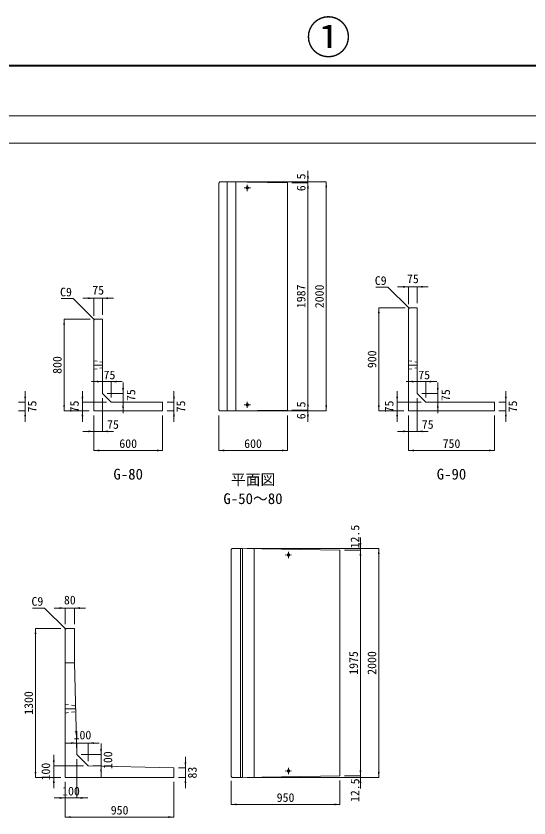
# Model space of a CAD drawing. Units: millimetres at full size, sheet at 1:40. Extents: x 264549 to 304830, y 59360 to 71273.
# Drawn here: x 270419 to 274901, y 64262 to 71273 of the extents above; entities that cross this region are included whole.
import ezdxf
from ezdxf.enums import TextEntityAlignment as Align

# ---------------------------------------------------------------- set-up
doc = ezdxf.new("R2010")
doc.units = ezdxf.units.MM
doc.header["$LTSCALE"] = 40
for name, pattern in [('USER1', [10, 6.25, -1.25, 1.25, -1.25]), ('USER2', [1.35, 0.75, -0.6]), ('USER3', [28.575, 19.05, -3.175, 3.175, -3.175])]:
    doc.linetypes.add(name, pattern=pattern)
doc.layers.add('0_2', color=7, linetype='Continuous')
for name, color, linetype, lineweight in [('図枠', 7, 'Continuous', 5), ('寸法線', 7, 'Continuous', 13), ('引出線', 4, 'Continuous', 13), ('本体', 2, 'Continuous', 20), ('補助線', 8, 'USER1', 20), ('ｲﾝｻｰﾄ･ｱﾝｶｰ', 3, 'Continuous', 9)]:
    doc.layers.add(name, color=color, linetype=linetype, lineweight=lineweight)
doc.styles.add('ＭＳ ゴシック', font='')
doc.styles.get('ＭＳ ゴシック').set_extended_font_data('MS Gothic')

# ---------------------------------------------------------------- blocks, each defined once
blk = doc.blocks.new('filled_arrow')
at = {"color": 0, "linetype": 'Continuous', "lineweight": -2}
blk.add_solid([(7.5, 1.25), (0, 0), (7.5, -1.25)], dxfattribs=at)

msp = doc.modelspace()

# ---------------------------------------------------------------- linework, layer by layer
at = {"layer": '図枠', "lineweight": 40}
msp.add_line((265349.16, 70840.27), (280949.16, 70840.27), dxfattribs=at)
at = {"layer": '図枠', "lineweight": 13}
for p, q in [((265949.16, 70400.27), (280349.16, 70400.27)), ((265949.16, 70160.27), (280349.16, 70160.27))]:
    msp.add_line(p, q, dxfattribs=at)
at = {"layer": '寸法線'}
for p, q in [((272970.18, 69719.55), (272970.18, 69918.05)), ((272239.49, 69822.05), (272970.18, 69822.05)), ((272830.49, 69822.05), (273130.18, 69822.05)), ((273130.18, 69822.05), (273130.18, 67822.05)), ((272830.49, 69815.55), (272970.18, 69815.55)), ((272830.49, 69815.55), (272970.18, 69815.55)), ((272970.18, 67828.55), (272970.18, 69815.55)), ((273753.49, 68905.44), (274020.49, 68905.44)), ((273849.49, 68753.05), (273849.49, 68905.44)), ((273924.49, 68762.05), (273924.49, 68905.44)), ((271003.49, 68805.44), (271270.49, 68805.44)), ((271099.49, 68653.05), (271099.49, 68805.44)), ((271174.49, 68662.05), (271174.49, 68805.44)), ((273589.49, 67822.05), (273589.49, 68722.05)), ((273818.49, 68722.05), (273589.49, 68722.05)), ((270839.49, 67822.05), (270839.49, 68622.05)), ((271068.49, 68622.05), (270839.49, 68622.05)), ((271078.49, 68077.05), (271345.49, 68077.05)), ((271174.49, 68012.05), (271174.49, 68077.05)), ((271249.49, 67937.05), (271249.49, 68077.05)), ((273828.49, 68077.05), (274095.49, 68077.05)), ((273924.49, 68012.05), (273924.49, 68077.05)), ((273999.49, 67937.05), (273999.49, 68077.05)), ((271354.49, 68068.05), (271354.49, 67801.05)), ((274104.49, 68068.05), (274104.49, 67801.05)), ((270499.49, 67726.05), (270499.49, 67993.05)), ((270999.49, 67726.05), (270999.49, 67993.05)), ((271174.49, 67932.05), (271174.49, 67642.05)), ((271214.49, 67972.05), (271354.49, 67972.05)), ((271799.49, 67726.05), (271799.49, 67993.05)), ((273749.49, 67726.05), (273749.49, 67993.05)), ((273924.49, 67932.05), (273924.49, 67642.05)), ((273964.49, 67972.05), (274104.49, 67972.05)), ((274699.49, 67726.05), (274699.49, 67993.05)), ((270439.49, 67897.05), (270499.49, 67897.05)), ((271209.49, 67897.05), (270999.49, 67897.05)), ((271289.49, 67897.05), (271354.49, 67897.05)), ((271739.49, 67897.05), (271799.49, 67897.05)), ((272970.18, 67726.05), (272970.18, 67924.55)), ((273959.49, 67897.05), (273749.49, 67897.05)), ((274039.49, 67897.05), (274104.49, 67897.05)), ((274639.49, 67897.05), (274699.49, 67897.05)), ((270439.49, 67822.05), (270499.49, 67822.05)), ((271059.49, 67822.05), (270839.49, 67822.05)), ((271059.49, 67822.05), (270999.49, 67822.05)), ((271739.49, 67822.05), (271799.49, 67822.05)), ((272239.49, 67822.05), (272970.18, 67822.05)), ((272239.49, 67822.05), (273130.18, 67822.05)), ((272830.49, 67828.55), (272970.18, 67828.55)), ((272830.49, 67828.55), (272970.18, 67828.55)), ((273809.49, 67822.05), (273589.49, 67822.05)), ((273809.49, 67822.05), (273749.49, 67822.05)), ((274639.49, 67822.05), (274699.49, 67822.05)), ((271099.49, 67782.05), (271099.49, 67642.05)), ((271099.49, 67782.05), (271099.49, 67475)), ((271699.49, 67782.05), (271699.49, 67475)), ((272190.49, 67782.05), (272190.49, 67475)), ((272790.49, 67782.05), (272790.49, 67475)), ((273849.49, 67782.05), (273849.49, 67642.05)), ((273849.49, 67782.05), (273849.49, 67475)), ((274599.49, 67782.05), (274599.49, 67475)), ((271003.49, 67642.05), (271270.49, 67642.05)), ((273753.49, 67642.05), (274020.49, 67642.05)), ((271099.49, 67475), (271699.49, 67475)), ((272190.49, 67475), (272790.49, 67475)), ((273849.49, 67475), (274599.49, 67475)), ((273428.91, 66713.24), (273428.91, 66508.74)), ((272439.49, 66617.24), (273428.91, 66617.24)), ((272439.49, 66617.24), (273588.91, 66617.24)), ((273289.49, 66604.74), (273428.91, 66604.74)), ((273289.49, 66604.74), (273428.91, 66604.74)), ((273428.91, 66604.74), (273428.91, 64629.74)), ((273588.91, 64617.24), (273588.91, 66617.24)), ((270753.49, 66097.42), (271025.49, 66097.42)), ((270849.49, 65957.42), (270849.49, 66097.42)), ((270929.49, 65957.42), (270929.49, 66097.42)), ((270589.49, 64617.42), (270589.49, 65917.42)), ((270809.49, 65917.42), (270589.49, 65917.42)), ((270853.49, 64917.42), (271145.49, 64917.42)), ((270949.49, 64857.42), (270949.49, 64917.42)), ((271049.49, 64757.42), (271049.49, 64917.42)), ((271161.94, 64913.42), (271161.94, 64621.42)), ((270749.49, 64521.42), (270749.49, 64813.42)), ((270949.49, 64777.42), (270949.49, 64437.42)), ((270989.49, 64817.42), (271161.94, 64817.42)), ((271899.49, 64521.42), (271899.49, 64796.42)), ((271009.49, 64717.42), (270749.49, 64717.42)), ((271089.49, 64717.42), (271161.94, 64717.42)), ((273428.91, 64725.74), (273428.91, 64521.24)), ((271839.49, 64700.42), (271899.49, 64700.42)), ((270809.49, 64617.42), (270589.49, 64617.42)), ((270809.49, 64617.42), (270749.49, 64617.42)), ((270849.49, 64577.42), (270849.49, 64270.37)), ((270849.49, 64577.42), (270849.49, 64437.42)), ((271799.49, 64577.42), (271799.49, 64270.37)), ((271839.49, 64617.42), (271899.49, 64617.42)), ((272299.49, 64586.24), (272299.49, 64380.68)), ((272439.48, 64617.24), (273428.91, 64617.24)), ((272439.48, 64617.24), (273588.91, 64617.24)), ((273249.49, 64589.74), (273249.49, 64380.68)), ((273289.49, 64629.74), (273428.91, 64629.74)), ((273289.49, 64629.74), (273428.91, 64629.74)), ((270753.49, 64437.42), (271045.49, 64437.42)), ((272299.49, 64380.68), (273249.49, 64380.68)), ((270849.49, 64270.37), (271799.49, 64270.37))]:
    msp.add_line(p, q, dxfattribs=at)
at = {"layer": '寸法線', "linetype": 'USER3', "lineweight": 5}
for p, q in [((272413.51, 69769.49), (272467.46, 69770.28)), ((272440.49, 69796.86), (272440.49, 69742.91)), ((272413.51, 67873.82), (272467.46, 67874.62)), ((272440.49, 67901.2), (272440.49, 67847.24)), ((272772.51, 66560.96), (272826.46, 66561.76)), ((272799.49, 66588.34), (272799.49, 66534.38)), ((272772.51, 64672.73), (272826.46, 64673.53)), ((272799.49, 64700.11), (272799.49, 64646.15))]:
    msp.add_line(p, q, dxfattribs=at)
at = {"layer": '引出線'}
for points in [[(273853.99, 68717.55), (273669.49, 68902.04), (273563.69, 68902.04)], [(271103.99, 68617.55), (270919.49, 68802.04), (270813.69, 68802.04)], [(270853.99, 65912.92), (270669.49, 66097.41), (270563.69, 66097.41)]]:
    msp.add_lwpolyline(points, dxfattribs=at)
at = {"layer": '本体'}
for p, q in [((272199.49, 69822.05), (272190.49, 69813.05)), ((272199.49, 69822.05), (272265.49, 69822.05)), ((272265.49, 67822.05), (272265.49, 69822.05)), ((272265.49, 69822.05), (272790.49, 69815.55)), ((272190.49, 67831.05), (272190.49, 69813.05)), ((272340.49, 67822.98), (272340.49, 69821.12)), ((272790.49, 67828.55), (272790.49, 69815.55)), ((273858.49, 68722.05), (273849.49, 68713.05)), ((273849.49, 67822.05), (273849.49, 68713.05)), ((273858.49, 68722.05), (273924.49, 68722.05)), ((273924.49, 67972.05), (273924.49, 68722.05)), ((271099.49, 68613.05), (271108.49, 68622.05)), ((271099.49, 67822.05), (271099.49, 68613.05)), ((271108.49, 68622.05), (271174.49, 68622.05)), ((271174.49, 67972.05), (271174.49, 68622.05)), ((271174.49, 67972.05), (271249.49, 67897.05)), ((273924.49, 67972.05), (273999.49, 67897.05)), ((271249.49, 67897.05), (271699.49, 67897.05)), ((271699.49, 67822.05), (271699.49, 67897.05)), ((273999.49, 67897.05), (274599.49, 67897.05)), ((274599.49, 67822.05), (274599.49, 67897.05)), ((271099.49, 67822.05), (271699.49, 67822.05)), ((272190.49, 67831.05), (272199.49, 67822.05)), ((272199.49, 67822.05), (272265.49, 67822.05)), ((272265.49, 67822.05), (272790.49, 67828.55)), ((273849.49, 67822.05), (274599.49, 67822.05)), ((272308.49, 66617.24), (272299.49, 66608.24)), ((272299.49, 66608.24), (272299.49, 64626.24)), ((272308.49, 66617.24), (272399.49, 66617.24)), ((272379.49, 66617.24), (272379.49, 64617.24)), ((272399.49, 66617.24), (272399.49, 64617.24)), ((272399.49, 66617.24), (273249.49, 66604.74)), ((272499.49, 66615.77), (272499.49, 64618.72)), ((273249.49, 66604.74), (273249.49, 64629.74)), ((270858.49, 65917.42), (270849.49, 65908.42)), ((270849.49, 64617.42), (270849.49, 65908.42)), ((270858.49, 65917.42), (270929.49, 65917.42)), ((270929.49, 65617.42), (270929.49, 65917.42)), ((270849.49, 65617.42), (270929.49, 65617.42)), ((270949.49, 64817.42), (270929.49, 65617.42)), ((270949.49, 64817.42), (271049.49, 64717.42)), ((271049.49, 64717.42), (271799.49, 64700.42)), ((271799.49, 64617.42), (271799.49, 64700.42)), ((270849.49, 64617.42), (271799.49, 64617.42)), ((272299.49, 64626.24), (272308.49, 64617.24)), ((272308.49, 64617.24), (272399.49, 64617.24)), ((272399.49, 64617.24), (273249.49, 64629.74))]:
    msp.add_line(p, q, dxfattribs=at)
at = {"layer": '本体', "linetype": 'USER2', "lineweight": 9}
for p, q in [((271099.49, 68259.55), (271174.49, 68247.05)), ((273849.49, 68259.55), (273924.49, 68247.05)), ((271099.49, 68184.55), (271174.49, 68197.05)), ((273849.49, 68184.55), (273924.49, 68197.05)), ((270849.49, 65254.92), (270938.85, 65242.67)), ((270849.49, 65179.92), (270940.11, 65192.34))]:
    msp.add_line(p, q, dxfattribs=at)
at = {"layer": '補助線'}
for p, q in [((271099.49, 68222.05), (271174.49, 68222.05)), ((273849.49, 68222.05), (273924.49, 68222.05)), ((270849.49, 65217.42), (270939.49, 65217.42))]:
    msp.add_line(p, q, dxfattribs=at)
at = {"layer": 'ｲﾝｻｰﾄ･ｱﾝｶｰ'}
for centre in [(272440.49, 69769.88), (272440.49, 67874.22), (272799.49, 66561.36), (272799.49, 64673.13)]:
    msp.add_circle(centre, 11.5, dxfattribs=at)

# ---------------------------------------------------------------- block references
at = {"layer": '寸法線', "xscale": 6.4, "yscale": 6.4}
for p, rotation in [((272970.18, 69822.05), 90), ((273130.18, 69822.05), 270), ((272970.18, 69815.55), 270), ((272970.18, 69815.55), 270), ((273849.49, 68905.44), 180), ((271099.49, 68805.44), 180), ((273589.49, 68722.05), 270), ((270839.49, 68622.05), 270), ((271174.49, 68077.05), 180), ((273924.49, 68077.05), 180), ((271354.49, 67972.05), 90), ((274104.49, 67972.05), 90), ((270499.49, 67897.05), 90), ((270999.49, 67897.05), 90), ((271799.49, 67897.05), 90), ((273749.49, 67897.05), 90), ((274699.49, 67897.05), 90), ((270839.49, 67822.05), 90), ((271354.49, 67897.05), 270), ((272970.18, 67828.55), 90), ((272970.18, 67828.55), 90), ((273130.18, 67822.05), 90), ((273589.49, 67822.05), 90), ((274104.49, 67897.05), 270), ((270499.49, 67822.05), 270), ((270999.49, 67822.05), 270), ((271799.49, 67822.05), 270), ((272970.18, 67822.05), 270), ((273749.49, 67822.05), 270), ((274699.49, 67822.05), 270), ((271099.49, 67642.05), 180), ((273849.49, 67642.05), 180), ((271699.49, 67475), 180), ((272790.49, 67475), 180), ((274599.49, 67475), 180), ((273428.91, 66617.24), 90), ((273428.91, 66604.74), 270), ((273428.91, 66604.74), 270), ((273588.91, 66617.24), 270), ((270849.49, 66097.42), 180), ((270589.49, 65917.42), 270), ((270949.49, 64917.42), 180), ((271161.94, 64817.42), 90), ((270749.49, 64717.42), 90), ((271161.94, 64717.42), 270), ((271899.49, 64700.42), 90), ((270589.49, 64617.42), 90), ((273428.91, 64629.74), 90), ((273428.91, 64629.74), 90), ((273588.91, 64617.24), 90), ((270749.49, 64617.42), 270), ((271899.49, 64617.42), 270), ((273428.91, 64617.24), 270), ((270849.49, 64437.42), 180), ((273249.49, 64380.68), 180), ((271799.49, 64270.37), 180)]:
    msp.add_blockref('filled_arrow', p, dxfattribs=dict(at, rotation=rotation))
for p in [(273924.49, 68905.44), (271174.49, 68805.44), (271249.49, 68077.05), (273999.49, 68077.05), (271174.49, 67642.05), (273924.49, 67642.05), (271099.49, 67475), (272190.49, 67475), (273849.49, 67475), (270929.49, 66097.42), (271049.49, 64917.42), (270949.49, 64437.42), (272299.49, 64380.68), (270849.49, 64270.37)]:
    msp.add_blockref('filled_arrow', p, dxfattribs=at)
at = {"layer": '引出線', "xscale": 0.133, "yscale": 0.133, "rotation": 135}
for p in [(273853.99, 68717.55), (271103.99, 68617.55), (270853.99, 65912.92)]:
    msp.add_blockref('filled_arrow', p, dxfattribs=at)

# ---------------------------------------------------------------- texts
at = {"layer": '0_2', "style": 'ＭＳ ゴシック'}
for s, p in [('G-80', (271399.49, 67267.95)), ('G-90', (274224.49, 67267.95))]:
    msp.add_text(s, height=94.94, dxfattribs=at).set_placement(p, align=Align.MIDDLE_CENTER)
for s, p in [('平面図', (272296.24, 67267.95)), ('G-50～80', (272231.49, 67101.29))]:
    msp.add_text(s, height=94.94, dxfattribs=at).set_placement(p, align=Align.TOP_LEFT)
at = {"layer": '寸法線', "style": 'ＭＳ ゴシック'}
for s, p in [('6.5', (272910.18, 69818.8)), ('1987', (272910.18, 68822.05)), ('2000', (273070.18, 68822.05)), ('800', (270779.49, 68222.05)), ('900', (273529.49, 68272.05)), ('75', (271423.72, 67958.28)), ('75', (274173.72, 67958.28)), ('75', (270559.49, 67859.55)), ('75', (270929.49, 67859.55)), ('75', (271859.49, 67859.55)), ('6.5', (272910.18, 67825.3)), ('75', (273679.49, 67859.55)), ('75', (274759.49, 67859.55)), ('12.5', (273380.91, 66722.02)), ('1975', (273368.91, 65617.24)), ('2000', (273528.91, 65617.24)), ('1300', (270529.49, 65267.42)), ('100', (271221.94, 64767.42)), ('100', (270679.49, 64667.42)), ('83', (271959.49, 64658.92)), ('12.5', (273380.91, 64504.79))]:
    msp.add_text(s, height=75.95, rotation=90, dxfattribs=at).set_placement(p, align=Align.MIDDLE_CENTER)
for s, p in [('75', (273886.99, 68975.44)), ('75', (271136.99, 68875.44)), ('75', (271235.79, 68135.05)), ('75', (273985.79, 68135.05)), ('75', (271266.74, 67702.05)), ('75', (274016.74, 67702.05)), ('600', (271399.49, 67535)), ('600', (272490.49, 67535)), ('750', (274224.49, 67535)), ('80', (270889.49, 66167.42)), ('100', (270999.49, 64987.42)), ('100', (270899.49, 64497.42)), ('950', (272774.49, 64440.68)), ('950', (271324.49, 64330.37))]:
    msp.add_text(s, height=75.95, dxfattribs=at).set_placement(p, align=Align.MIDDLE_CENTER)
at = {"layer": '引出線', "style": 'ＭＳ ゴシック'}
for p in [(273657.49, 68998.04), (270907.49, 68898.04), (270657.49, 66193.41)]:
    msp.add_text('C9', height=75.95, dxfattribs=at).set_placement(p, align=Align.TOP_RIGHT)
at = {"layer": '補助線', "color": 1, "style": 'ＭＳ ゴシック'}
msp.add_text('①', height=284.8, dxfattribs=at).set_placement((273149.16, 71228.77), align=Align.TOP_CENTER)

doc.saveas('drawing.dxf')
